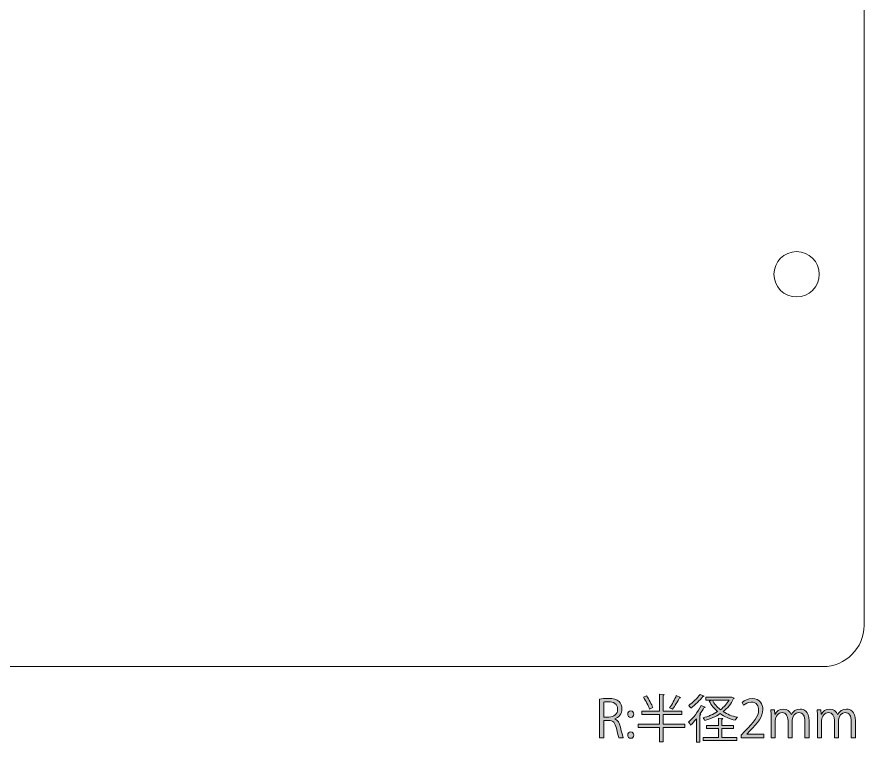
# Model space of a CAD drawing. Header units: inches. Extents: x -50 to 261, y -80 to 218.
# Drawn here: x 219.42 to 260.53, y -79.88 to -44.67 of the extents above; entities that cross this region are included whole.
import ezdxf

# ---------------------------------------------------------------- set-up
doc = ezdxf.new("R2010")
doc.units = ezdxf.units.IN
doc.header["$MEASUREMENT"] = 0
doc.layers.add('CUT', color=7, linetype='Continuous')
doc.layers.add('INDEX', color=7, linetype='Continuous')

# ---------------------------------------------------------------- blocks, each defined once
blk = doc.blocks.new('block 5')
at = {"layer": 'INDEX', "true_color": 0x898989}
h = blk.add_hatch(color=252, dxfattribs=at)
h.dxf.hatch_style = 2
edge = h.paths.add_edge_path()
edge.add_spline(control_points=[(251.828, -79.007), (251.828, -79.007), (251.828, -79.176), (251.828, -79.176), (251.828, -79.176), (250.779, -79.176), (250.779, -79.176), (250.779, -79.176), (250.779, -79.879), (250.779, -79.879), (250.779, -79.879), (250.604, -79.879), (250.604, -79.879), (250.604, -79.879), (250.604, -79.176), (250.604, -79.176), (250.604, -79.176), (249.572, -79.176), (249.572, -79.176), (249.572, -79.176), (249.572, -79.007), (249.572, -79.007), (249.572, -79.007), (250.604, -79.007), (250.604, -79.007), (250.604, -79.007), (250.604, -78.546), (250.604, -78.546), (250.604, -78.546), (249.739, -78.546), (249.739, -78.546), (249.739, -78.546), (249.739, -78.379), (249.739, -78.379), (249.739, -78.379), (250.604, -78.379), (250.604, -78.379), (250.604, -78.379), (250.604, -77.566), (250.604, -77.566), (250.604, -77.566), (250.828, -77.581), (250.828, -77.581), (250.826, -77.599), (250.811, -77.611), (250.779, -77.616), (250.779, -77.616), (250.779, -78.379), (250.779, -78.379), (250.779, -78.379), (251.678, -78.379), (251.678, -78.379), (251.678, -78.379), (251.678, -78.546), (251.678, -78.546), (251.678, -78.546), (250.779, -78.546), (250.779, -78.546), (250.779, -78.546), (250.779, -79.007), (250.779, -79.007), (250.779, -79.007), (251.828, -79.007), (251.828, -79.007)], knot_values=[0, 0, 0, 0, 1, 1, 1, 2, 2, 2, 3, 3, 3, 4, 4, 4, 5, 5, 5, 6, 6, 6, 7, 7, 7, 8, 8, 8, 9, 9, 9, 10, 10, 10, 11, 11, 11, 12, 12, 12, 13, 13, 13, 14, 14, 14, 15, 15, 15, 16, 16, 16, 17, 17, 17, 18, 18, 18, 19, 19, 19, 20, 20, 20, 21, 21, 21, 21], degree=3, periodic=1)
edge = h.paths.add_edge_path()
edge.add_spline(control_points=[(249.966, -77.636), (250.091, -77.815), (250.223, -78.055), (250.275, -78.207), (250.275, -78.207), (250.115, -78.279), (250.115, -78.279), (250.066, -78.127), (249.939, -77.88), (249.816, -77.698), (249.816, -77.698), (249.966, -77.636), (249.966, -77.636)], knot_values=[0, 0, 0, 0, 1, 1, 1, 2, 2, 2, 3, 3, 3, 4, 4, 4, 4], degree=3, periodic=1)
edge = h.paths.add_edge_path()
edge.add_spline(control_points=[(251.626, -77.716), (251.621, -77.731), (251.601, -77.738), (251.571, -77.738), (251.486, -77.903), (251.347, -78.14), (251.235, -78.287), (251.232, -78.287), (251.093, -78.222), (251.093, -78.222), (251.205, -78.065), (251.342, -77.811), (251.417, -77.629), (251.417, -77.629), (251.626, -77.716), (251.626, -77.716)], knot_values=[0, 0, 0, 0, 1, 1, 1, 2, 2, 2, 3, 3, 3, 4, 4, 4, 5, 5, 5, 5], degree=3, periodic=1)
h = blk.add_hatch(color=252, dxfattribs=at)
h.dxf.hatch_style = 2
edge = h.paths.add_edge_path()
edge.add_spline(control_points=[(252.391, -78.75), (252.299, -78.865), (252.201, -78.972), (252.109, -79.062), (252.09, -79.027), (252.044, -78.952), (252.015, -78.917), (252.224, -78.728), (252.471, -78.414), (252.628, -78.115), (252.628, -78.115), (252.817, -78.192), (252.817, -78.192), (252.81, -78.209), (252.79, -78.214), (252.76, -78.214), (252.7, -78.319), (252.63, -78.426), (252.558, -78.528), (252.558, -78.528), (252.605, -78.546), (252.605, -78.546), (252.598, -78.561), (252.585, -78.573), (252.553, -78.578), (252.553, -78.578), (252.553, -79.884), (252.553, -79.884), (252.553, -79.884), (252.391, -79.884), (252.391, -79.884), (252.391, -79.884), (252.391, -78.75), (252.391, -78.75)], knot_values=[0, 0, 0, 0, 1, 1, 1, 2, 2, 2, 3, 3, 3, 4, 4, 4, 5, 5, 5, 6, 6, 6, 7, 7, 7, 8, 8, 8, 9, 9, 9, 10, 10, 10, 11, 11, 11, 11], degree=3, periodic=1)
edge = h.paths.add_edge_path()
edge.add_spline(control_points=[(252.762, -77.651), (252.755, -77.666), (252.732, -77.674), (252.705, -77.671), (252.565, -77.843), (252.324, -78.08), (252.122, -78.237), (252.102, -78.202), (252.054, -78.14), (252.022, -78.107), (252.211, -77.965), (252.446, -77.746), (252.568, -77.569), (252.568, -77.569), (252.762, -77.651), (252.762, -77.651)], knot_values=[0, 0, 0, 0, 1, 1, 1, 2, 2, 2, 3, 3, 3, 4, 4, 4, 5, 5, 5, 5], degree=3, periodic=1)
edge = h.paths.add_edge_path()
edge.add_spline(control_points=[(254.108, -77.696), (254.108, -77.696), (254.22, -77.753), (254.22, -77.753), (254.215, -77.763), (254.203, -77.771), (254.196, -77.776), (254.081, -78.03), (253.904, -78.239), (253.689, -78.406), (253.889, -78.533), (254.123, -78.626), (254.38, -78.681), (254.342, -78.715), (254.295, -78.78), (254.273, -78.825), (254.004, -78.758), (253.759, -78.651), (253.552, -78.503), (253.326, -78.653), (253.066, -78.763), (252.805, -78.84), (252.785, -78.798), (252.747, -78.738), (252.715, -78.705), (252.959, -78.643), (253.206, -78.541), (253.423, -78.404), (253.253, -78.262), (253.116, -78.09), (253.017, -77.893), (253.017, -77.893), (253.134, -77.851), (253.134, -77.851), (253.134, -77.851), (252.855, -77.851), (252.855, -77.851), (252.855, -77.851), (252.855, -77.703), (252.855, -77.703), (252.855, -77.703), (254.078, -77.703), (254.078, -77.703), (254.078, -77.703), (254.108, -77.696), (254.108, -77.696)], knot_values=[0, 0, 0, 0, 1, 1, 1, 2, 2, 2, 3, 3, 3, 4, 4, 4, 5, 5, 5, 6, 6, 6, 7, 7, 7, 8, 8, 8, 9, 9, 9, 10, 10, 10, 11, 11, 11, 12, 12, 12, 13, 13, 13, 14, 14, 14, 15, 15, 15, 15], degree=3, periodic=1)
edge = h.paths.add_edge_path()
edge.add_spline(control_points=[(253.629, -79.231), (253.629, -79.231), (253.629, -79.655), (253.629, -79.655), (253.629, -79.655), (254.347, -79.655), (254.347, -79.655), (254.347, -79.655), (254.347, -79.804), (254.347, -79.804), (254.347, -79.804), (252.725, -79.804), (252.725, -79.804), (252.725, -79.804), (252.725, -79.655), (252.725, -79.655), (252.725, -79.655), (253.465, -79.655), (253.465, -79.655), (253.465, -79.655), (253.465, -79.231), (253.465, -79.231), (253.465, -79.231), (252.889, -79.231), (252.889, -79.231), (252.889, -79.231), (252.889, -79.084), (252.889, -79.084), (252.889, -79.084), (253.465, -79.084), (253.465, -79.084), (253.465, -79.084), (253.465, -78.728), (253.465, -78.728), (253.465, -78.728), (253.679, -78.743), (253.679, -78.743), (253.677, -78.76), (253.662, -78.773), (253.629, -78.778), (253.629, -78.778), (253.629, -79.084), (253.629, -79.084), (253.629, -79.084), (254.19, -79.084), (254.19, -79.084), (254.19, -79.084), (254.19, -79.231), (254.19, -79.231), (254.19, -79.231), (253.629, -79.231), (253.629, -79.231)], knot_values=[0, 0, 0, 0, 1, 1, 1, 2, 2, 2, 3, 3, 3, 4, 4, 4, 5, 5, 5, 6, 6, 6, 7, 7, 7, 8, 8, 8, 9, 9, 9, 10, 10, 10, 11, 11, 11, 12, 12, 12, 13, 13, 13, 14, 14, 14, 15, 15, 15, 16, 16, 16, 17, 17, 17, 17], degree=3, periodic=1)
edge = h.paths.add_edge_path()
edge.add_spline(control_points=[(253.166, -77.851), (253.258, -78.027), (253.39, -78.182), (253.557, -78.312), (253.729, -78.184), (253.874, -78.03), (253.976, -77.851), (253.976, -77.851), (253.166, -77.851), (253.166, -77.851)], knot_values=[0, 0, 0, 0, 1, 1, 1, 2, 2, 2, 3, 3, 3, 3], degree=3, periodic=1)
h = blk.add_hatch(color=252, dxfattribs=at)
h.dxf.hatch_style = 2
edge = h.paths.add_edge_path()
edge.add_spline(control_points=[(248.426, -78.763), (248.573, -78.81), (248.66, -78.952), (248.705, -79.159), (248.765, -79.433), (248.807, -79.6), (248.845, -79.672), (248.845, -79.672), (248.63, -79.672), (248.63, -79.672), (248.6, -79.618), (248.558, -79.45), (248.508, -79.214), (248.453, -78.95), (248.348, -78.832), (248.124, -78.832), (248.124, -78.832), (247.892, -78.832), (247.892, -78.832), (247.892, -78.832), (247.892, -79.672), (247.892, -79.672), (247.892, -79.672), (247.686, -79.672), (247.686, -79.672), (247.686, -79.672), (247.686, -77.801), (247.686, -77.801), (247.803, -77.776), (247.967, -77.761), (248.117, -77.761), (248.364, -77.761), (248.526, -77.811), (248.638, -77.915), (248.727, -77.997), (248.78, -78.127), (248.78, -78.269), (248.78, -78.521), (248.628, -78.683), (248.426, -78.755), (248.426, -78.755), (248.426, -78.763), (248.426, -78.763)], knot_values=[0, 0, 0, 0, 1, 1, 1, 2, 2, 2, 3, 3, 3, 4, 4, 4, 5, 5, 5, 6, 6, 6, 7, 7, 7, 8, 8, 8, 9, 9, 9, 10, 10, 10, 11, 11, 11, 12, 12, 12, 13, 13, 13, 14, 14, 14, 14], degree=3, periodic=1)
edge = h.paths.add_edge_path()
edge.add_spline(control_points=[(248.137, -78.673), (248.401, -78.673), (248.57, -78.523), (248.57, -78.294), (248.57, -78.013), (248.358, -77.925), (248.127, -77.925), (248.015, -77.925), (247.935, -77.935), (247.892, -77.945), (247.892, -77.945), (247.892, -78.673), (247.892, -78.673), (247.892, -78.673), (248.137, -78.673), (248.137, -78.673)], knot_values=[0, 0, 0, 0, 1, 1, 1, 2, 2, 2, 3, 3, 3, 4, 4, 4, 5, 5, 5, 5], degree=3, periodic=1)
h = blk.add_hatch(color=252, dxfattribs=at)
h.dxf.hatch_style = 2
edge = h.paths.add_edge_path()
edge.add_spline(control_points=[(255.663, -79.672), (255.663, -79.672), (254.559, -79.672), (254.559, -79.672), (254.559, -79.672), (254.559, -79.545), (254.559, -79.545), (254.559, -79.545), (254.741, -79.353), (254.741, -79.353), (255.185, -78.905), (255.409, -78.633), (255.409, -78.329), (255.409, -78.13), (255.322, -77.945), (255.053, -77.945), (254.903, -77.945), (254.768, -78.027), (254.679, -78.1), (254.679, -78.1), (254.609, -77.955), (254.609, -77.955), (254.724, -77.853), (254.893, -77.773), (255.093, -77.773), (255.469, -77.773), (255.618, -78.047), (255.618, -78.304), (255.618, -78.655), (255.372, -78.954), (254.985, -79.343), (254.985, -79.343), (254.838, -79.498), (254.838, -79.498), (254.838, -79.498), (254.838, -79.503), (254.838, -79.503), (254.838, -79.503), (255.663, -79.503), (255.663, -79.503), (255.663, -79.503), (255.663, -79.672), (255.663, -79.672)], knot_values=[0, 0, 0, 0, 1, 1, 1, 2, 2, 2, 3, 3, 3, 4, 4, 4, 5, 5, 5, 6, 6, 6, 7, 7, 7, 8, 8, 8, 9, 9, 9, 10, 10, 10, 11, 11, 11, 12, 12, 12, 13, 13, 13, 14, 14, 14, 14], degree=3, periodic=1)
h = blk.add_hatch(color=252, dxfattribs=at)
h.dxf.hatch_style = 2
edge = h.paths.add_edge_path()
edge.add_spline(control_points=[(249.059, -78.526), (249.059, -78.434), (249.119, -78.366), (249.206, -78.366), (249.296, -78.366), (249.353, -78.434), (249.353, -78.526), (249.353, -78.616), (249.296, -78.685), (249.206, -78.685), (249.111, -78.685), (249.059, -78.608), (249.059, -78.526)], knot_values=[0, 0, 0, 0, 1, 1, 1, 2, 2, 2, 3, 3, 3, 4, 4, 4, 4], degree=3, periodic=1)
edge = h.paths.add_edge_path()
edge.add_spline(control_points=[(249.059, -79.545), (249.059, -79.453), (249.119, -79.386), (249.206, -79.386), (249.296, -79.386), (249.353, -79.453), (249.353, -79.545), (249.353, -79.632), (249.296, -79.702), (249.206, -79.702), (249.111, -79.702), (249.059, -79.628), (249.059, -79.545)], knot_values=[0, 0, 0, 0, 1, 1, 1, 2, 2, 2, 3, 3, 3, 4, 4, 4, 4], degree=3, periodic=1)
h = blk.add_hatch(color=252, dxfattribs=at)
h.dxf.hatch_style = 2
edge = h.paths.add_edge_path()
edge.add_spline(control_points=[(257.864, -79.672), (257.864, -79.672), (257.66, -79.672), (257.66, -79.672), (257.66, -79.672), (257.66, -78.887), (257.66, -78.887), (257.66, -78.623), (257.565, -78.453), (257.361, -78.453), (257.193, -78.453), (257.041, -78.611), (257.041, -78.818), (257.041, -78.818), (257.041, -79.672), (257.041, -79.672), (257.041, -79.672), (256.837, -79.672), (256.837, -79.672), (256.837, -79.672), (256.837, -78.835), (256.837, -78.835), (256.837, -78.618), (256.745, -78.453), (256.553, -78.453), (256.376, -78.453), (256.219, -78.628), (256.219, -78.84), (256.219, -78.84), (256.219, -79.672), (256.219, -79.672), (256.219, -79.672), (256.015, -79.672), (256.015, -79.672), (256.015, -79.672), (256.015, -78.663), (256.015, -78.663), (256.015, -78.523), (256.01, -78.424), (256.005, -78.312), (256.005, -78.312), (256.186, -78.312), (256.186, -78.312), (256.186, -78.312), (256.199, -78.531), (256.199, -78.531), (256.199, -78.531), (256.206, -78.531), (256.206, -78.531), (256.281, -78.399), (256.406, -78.282), (256.62, -78.282), (256.797, -78.282), (256.934, -78.391), (256.992, -78.553), (256.992, -78.553), (256.997, -78.553), (256.997, -78.553), (257.086, -78.391), (257.223, -78.282), (257.433, -78.282), (257.6, -78.282), (257.864, -78.389), (257.864, -78.855), (257.864, -78.855), (257.864, -79.672), (257.864, -79.672)], knot_values=[0, 0, 0, 0, 1, 1, 1, 2, 2, 2, 3, 3, 3, 4, 4, 4, 5, 5, 5, 6, 6, 6, 7, 7, 7, 8, 8, 8, 9, 9, 9, 10, 10, 10, 11, 11, 11, 12, 12, 12, 13, 13, 13, 14, 14, 14, 15, 15, 15, 16, 16, 16, 17, 17, 17, 18, 18, 18, 19, 19, 19, 20, 20, 20, 21, 21, 21, 22, 22, 22, 22], degree=3, periodic=1)
h = blk.add_hatch(color=252, dxfattribs=at)
h.dxf.hatch_style = 2
edge = h.paths.add_edge_path()
edge.add_spline(control_points=[(260.114, -79.672), (260.114, -79.672), (259.91, -79.672), (259.91, -79.672), (259.91, -79.672), (259.91, -78.887), (259.91, -78.887), (259.91, -78.623), (259.815, -78.453), (259.611, -78.453), (259.444, -78.453), (259.292, -78.611), (259.292, -78.818), (259.292, -78.818), (259.292, -79.672), (259.292, -79.672), (259.292, -79.672), (259.088, -79.672), (259.088, -79.672), (259.088, -79.672), (259.088, -78.835), (259.088, -78.835), (259.088, -78.618), (258.995, -78.453), (258.803, -78.453), (258.626, -78.453), (258.469, -78.628), (258.469, -78.84), (258.469, -78.84), (258.469, -79.672), (258.469, -79.672), (258.469, -79.672), (258.265, -79.672), (258.265, -79.672), (258.265, -79.672), (258.265, -78.663), (258.265, -78.663), (258.265, -78.523), (258.26, -78.424), (258.255, -78.312), (258.255, -78.312), (258.437, -78.312), (258.437, -78.312), (258.437, -78.312), (258.45, -78.531), (258.45, -78.531), (258.45, -78.531), (258.457, -78.531), (258.457, -78.531), (258.532, -78.399), (258.656, -78.282), (258.871, -78.282), (259.048, -78.282), (259.185, -78.391), (259.242, -78.553), (259.242, -78.553), (259.247, -78.553), (259.247, -78.553), (259.337, -78.391), (259.474, -78.282), (259.683, -78.282), (259.85, -78.282), (260.114, -78.389), (260.114, -78.855), (260.114, -78.855), (260.114, -79.672), (260.114, -79.672)], knot_values=[0, 0, 0, 0, 1, 1, 1, 2, 2, 2, 3, 3, 3, 4, 4, 4, 5, 5, 5, 6, 6, 6, 7, 7, 7, 8, 8, 8, 9, 9, 9, 10, 10, 10, 11, 11, 11, 12, 12, 12, 13, 13, 13, 14, 14, 14, 15, 15, 15, 16, 16, 16, 17, 17, 17, 18, 18, 18, 19, 19, 19, 20, 20, 20, 21, 21, 21, 22, 22, 22, 22], degree=3, periodic=1)
at = {"layer": 'INDEX', "lineweight": 0}
for points, knots in [([(251.828, -79.007), (251.828, -79.007), (251.828, -79.176), (251.828, -79.176), (251.828, -79.176), (250.779, -79.176), (250.779, -79.176), (250.779, -79.176), (250.779, -79.879), (250.779, -79.879), (250.779, -79.879), (250.604, -79.879), (250.604, -79.879), (250.604, -79.879), (250.604, -79.176), (250.604, -79.176), (250.604, -79.176), (249.572, -79.176), (249.572, -79.176), (249.572, -79.176), (249.572, -79.007), (249.572, -79.007), (249.572, -79.007), (250.604, -79.007), (250.604, -79.007), (250.604, -79.007), (250.604, -78.546), (250.604, -78.546), (250.604, -78.546), (249.739, -78.546), (249.739, -78.546), (249.739, -78.546), (249.739, -78.379), (249.739, -78.379), (249.739, -78.379), (250.604, -78.379), (250.604, -78.379), (250.604, -78.379), (250.604, -77.566), (250.604, -77.566), (250.604, -77.566), (250.828, -77.581), (250.828, -77.581), (250.826, -77.599), (250.811, -77.611), (250.779, -77.616), (250.779, -77.616), (250.779, -78.379), (250.779, -78.379), (250.779, -78.379), (251.678, -78.379), (251.678, -78.379), (251.678, -78.379), (251.678, -78.546), (251.678, -78.546), (251.678, -78.546), (250.779, -78.546), (250.779, -78.546), (250.779, -78.546), (250.779, -79.007), (250.779, -79.007), (250.779, -79.007), (251.828, -79.007), (251.828, -79.007)], [0, 0, 0, 0, 1, 1, 1, 2, 2, 2, 3, 3, 3, 4, 4, 4, 5, 5, 5, 6, 6, 6, 7, 7, 7, 8, 8, 8, 9, 9, 9, 10, 10, 10, 11, 11, 11, 12, 12, 12, 13, 13, 13, 14, 14, 14, 15, 15, 15, 16, 16, 16, 17, 17, 17, 18, 18, 18, 19, 19, 19, 20, 20, 20, 21, 21, 21, 21]), ([(249.966, -77.636), (250.091, -77.815), (250.223, -78.055), (250.275, -78.207), (250.275, -78.207), (250.115, -78.279), (250.115, -78.279), (250.066, -78.127), (249.939, -77.88), (249.816, -77.698), (249.816, -77.698), (249.966, -77.636), (249.966, -77.636)], [0, 0, 0, 0, 1, 1, 1, 2, 2, 2, 3, 3, 3, 4, 4, 4, 4]), ([(251.626, -77.716), (251.621, -77.731), (251.601, -77.738), (251.571, -77.738), (251.486, -77.903), (251.347, -78.14), (251.235, -78.287), (251.232, -78.287), (251.093, -78.222), (251.093, -78.222), (251.205, -78.065), (251.342, -77.811), (251.417, -77.629), (251.417, -77.629), (251.626, -77.716), (251.626, -77.716)], [0, 0, 0, 0, 1, 1, 1, 2, 2, 2, 3, 3, 3, 4, 4, 4, 5, 5, 5, 5]), ([(252.762, -77.651), (252.755, -77.666), (252.732, -77.674), (252.705, -77.671), (252.565, -77.843), (252.324, -78.08), (252.122, -78.237), (252.102, -78.202), (252.054, -78.14), (252.022, -78.107), (252.211, -77.965), (252.446, -77.746), (252.568, -77.569), (252.568, -77.569), (252.762, -77.651), (252.762, -77.651)], [0, 0, 0, 0, 1, 1, 1, 2, 2, 2, 3, 3, 3, 4, 4, 4, 5, 5, 5, 5]), ([(254.108, -77.696), (254.108, -77.696), (254.22, -77.753), (254.22, -77.753), (254.215, -77.763), (254.203, -77.771), (254.196, -77.776), (254.081, -78.03), (253.904, -78.239), (253.689, -78.406), (253.889, -78.533), (254.123, -78.626), (254.38, -78.681), (254.342, -78.715), (254.295, -78.78), (254.273, -78.825), (254.004, -78.758), (253.759, -78.651), (253.552, -78.503), (253.326, -78.653), (253.066, -78.763), (252.805, -78.84), (252.785, -78.798), (252.747, -78.738), (252.715, -78.705), (252.959, -78.643), (253.206, -78.541), (253.423, -78.404), (253.253, -78.262), (253.116, -78.09), (253.017, -77.893), (253.017, -77.893), (253.134, -77.851), (253.134, -77.851), (253.134, -77.851), (252.855, -77.851), (252.855, -77.851), (252.855, -77.851), (252.855, -77.703), (252.855, -77.703), (252.855, -77.703), (254.078, -77.703), (254.078, -77.703), (254.078, -77.703), (254.108, -77.696), (254.108, -77.696)], [0, 0, 0, 0, 1, 1, 1, 2, 2, 2, 3, 3, 3, 4, 4, 4, 5, 5, 5, 6, 6, 6, 7, 7, 7, 8, 8, 8, 9, 9, 9, 10, 10, 10, 11, 11, 11, 12, 12, 12, 13, 13, 13, 14, 14, 14, 15, 15, 15, 15]), ([(248.426, -78.763), (248.573, -78.81), (248.66, -78.952), (248.705, -79.159), (248.765, -79.433), (248.807, -79.6), (248.845, -79.672), (248.845, -79.672), (248.63, -79.672), (248.63, -79.672), (248.6, -79.618), (248.558, -79.45), (248.508, -79.214), (248.453, -78.95), (248.348, -78.832), (248.124, -78.832), (248.124, -78.832), (247.892, -78.832), (247.892, -78.832), (247.892, -78.832), (247.892, -79.672), (247.892, -79.672), (247.892, -79.672), (247.686, -79.672), (247.686, -79.672), (247.686, -79.672), (247.686, -77.801), (247.686, -77.801), (247.803, -77.776), (247.967, -77.761), (248.117, -77.761), (248.364, -77.761), (248.526, -77.811), (248.638, -77.915), (248.727, -77.997), (248.78, -78.127), (248.78, -78.269), (248.78, -78.521), (248.628, -78.683), (248.426, -78.755), (248.426, -78.755), (248.426, -78.763), (248.426, -78.763)], [0, 0, 0, 0, 1, 1, 1, 2, 2, 2, 3, 3, 3, 4, 4, 4, 5, 5, 5, 6, 6, 6, 7, 7, 7, 8, 8, 8, 9, 9, 9, 10, 10, 10, 11, 11, 11, 12, 12, 12, 13, 13, 13, 14, 14, 14, 14]), ([(248.137, -78.673), (248.401, -78.673), (248.57, -78.523), (248.57, -78.294), (248.57, -78.013), (248.358, -77.925), (248.127, -77.925), (248.015, -77.925), (247.935, -77.935), (247.892, -77.945), (247.892, -77.945), (247.892, -78.673), (247.892, -78.673), (247.892, -78.673), (248.137, -78.673), (248.137, -78.673)], [0, 0, 0, 0, 1, 1, 1, 2, 2, 2, 3, 3, 3, 4, 4, 4, 5, 5, 5, 5]), ([(253.166, -77.851), (253.258, -78.027), (253.39, -78.182), (253.557, -78.312), (253.729, -78.184), (253.874, -78.03), (253.976, -77.851), (253.976, -77.851), (253.166, -77.851), (253.166, -77.851)], [0, 0, 0, 0, 1, 1, 1, 2, 2, 2, 3, 3, 3, 3]), ([(255.663, -79.672), (255.663, -79.672), (254.559, -79.672), (254.559, -79.672), (254.559, -79.672), (254.559, -79.545), (254.559, -79.545), (254.559, -79.545), (254.741, -79.353), (254.741, -79.353), (255.185, -78.905), (255.409, -78.633), (255.409, -78.329), (255.409, -78.13), (255.322, -77.945), (255.053, -77.945), (254.903, -77.945), (254.768, -78.027), (254.679, -78.1), (254.679, -78.1), (254.609, -77.955), (254.609, -77.955), (254.724, -77.853), (254.893, -77.773), (255.093, -77.773), (255.469, -77.773), (255.618, -78.047), (255.618, -78.304), (255.618, -78.655), (255.372, -78.954), (254.985, -79.343), (254.985, -79.343), (254.838, -79.498), (254.838, -79.498), (254.838, -79.498), (254.838, -79.503), (254.838, -79.503), (254.838, -79.503), (255.663, -79.503), (255.663, -79.503), (255.663, -79.503), (255.663, -79.672), (255.663, -79.672)], [0, 0, 0, 0, 1, 1, 1, 2, 2, 2, 3, 3, 3, 4, 4, 4, 5, 5, 5, 6, 6, 6, 7, 7, 7, 8, 8, 8, 9, 9, 9, 10, 10, 10, 11, 11, 11, 12, 12, 12, 13, 13, 13, 14, 14, 14, 14]), ([(249.059, -78.526), (249.059, -78.434), (249.119, -78.366), (249.206, -78.366), (249.296, -78.366), (249.353, -78.434), (249.353, -78.526), (249.353, -78.616), (249.296, -78.685), (249.206, -78.685), (249.111, -78.685), (249.059, -78.608), (249.059, -78.526)], [0, 0, 0, 0, 1, 1, 1, 2, 2, 2, 3, 3, 3, 4, 4, 4, 4]), ([(252.391, -78.75), (252.299, -78.865), (252.201, -78.972), (252.109, -79.062), (252.09, -79.027), (252.044, -78.952), (252.015, -78.917), (252.224, -78.728), (252.471, -78.414), (252.628, -78.115), (252.628, -78.115), (252.817, -78.192), (252.817, -78.192), (252.81, -78.209), (252.79, -78.214), (252.76, -78.214), (252.7, -78.319), (252.63, -78.426), (252.558, -78.528), (252.558, -78.528), (252.605, -78.546), (252.605, -78.546), (252.598, -78.561), (252.585, -78.573), (252.553, -78.578), (252.553, -78.578), (252.553, -79.884), (252.553, -79.884), (252.553, -79.884), (252.391, -79.884), (252.391, -79.884), (252.391, -79.884), (252.391, -78.75), (252.391, -78.75)], [0, 0, 0, 0, 1, 1, 1, 2, 2, 2, 3, 3, 3, 4, 4, 4, 5, 5, 5, 6, 6, 6, 7, 7, 7, 8, 8, 8, 9, 9, 9, 10, 10, 10, 11, 11, 11, 11]), ([(257.864, -79.672), (257.864, -79.672), (257.66, -79.672), (257.66, -79.672), (257.66, -79.672), (257.66, -78.887), (257.66, -78.887), (257.66, -78.623), (257.565, -78.453), (257.361, -78.453), (257.193, -78.453), (257.041, -78.611), (257.041, -78.818), (257.041, -78.818), (257.041, -79.672), (257.041, -79.672), (257.041, -79.672), (256.837, -79.672), (256.837, -79.672), (256.837, -79.672), (256.837, -78.835), (256.837, -78.835), (256.837, -78.618), (256.745, -78.453), (256.553, -78.453), (256.376, -78.453), (256.219, -78.628), (256.219, -78.84), (256.219, -78.84), (256.219, -79.672), (256.219, -79.672), (256.219, -79.672), (256.015, -79.672), (256.015, -79.672), (256.015, -79.672), (256.015, -78.663), (256.015, -78.663), (256.015, -78.523), (256.01, -78.424), (256.005, -78.312), (256.005, -78.312), (256.186, -78.312), (256.186, -78.312), (256.186, -78.312), (256.199, -78.531), (256.199, -78.531), (256.199, -78.531), (256.206, -78.531), (256.206, -78.531), (256.281, -78.399), (256.406, -78.282), (256.62, -78.282), (256.797, -78.282), (256.934, -78.391), (256.992, -78.553), (256.992, -78.553), (256.997, -78.553), (256.997, -78.553), (257.086, -78.391), (257.223, -78.282), (257.433, -78.282), (257.6, -78.282), (257.864, -78.389), (257.864, -78.855), (257.864, -78.855), (257.864, -79.672), (257.864, -79.672)], [0, 0, 0, 0, 1, 1, 1, 2, 2, 2, 3, 3, 3, 4, 4, 4, 5, 5, 5, 6, 6, 6, 7, 7, 7, 8, 8, 8, 9, 9, 9, 10, 10, 10, 11, 11, 11, 12, 12, 12, 13, 13, 13, 14, 14, 14, 15, 15, 15, 16, 16, 16, 17, 17, 17, 18, 18, 18, 19, 19, 19, 20, 20, 20, 21, 21, 21, 22, 22, 22, 22]), ([(260.114, -79.672), (260.114, -79.672), (259.91, -79.672), (259.91, -79.672), (259.91, -79.672), (259.91, -78.887), (259.91, -78.887), (259.91, -78.623), (259.815, -78.453), (259.611, -78.453), (259.444, -78.453), (259.292, -78.611), (259.292, -78.818), (259.292, -78.818), (259.292, -79.672), (259.292, -79.672), (259.292, -79.672), (259.088, -79.672), (259.088, -79.672), (259.088, -79.672), (259.088, -78.835), (259.088, -78.835), (259.088, -78.618), (258.995, -78.453), (258.803, -78.453), (258.626, -78.453), (258.469, -78.628), (258.469, -78.84), (258.469, -78.84), (258.469, -79.672), (258.469, -79.672), (258.469, -79.672), (258.265, -79.672), (258.265, -79.672), (258.265, -79.672), (258.265, -78.663), (258.265, -78.663), (258.265, -78.523), (258.26, -78.424), (258.255, -78.312), (258.255, -78.312), (258.437, -78.312), (258.437, -78.312), (258.437, -78.312), (258.45, -78.531), (258.45, -78.531), (258.45, -78.531), (258.457, -78.531), (258.457, -78.531), (258.532, -78.399), (258.656, -78.282), (258.871, -78.282), (259.048, -78.282), (259.185, -78.391), (259.242, -78.553), (259.242, -78.553), (259.247, -78.553), (259.247, -78.553), (259.337, -78.391), (259.474, -78.282), (259.683, -78.282), (259.85, -78.282), (260.114, -78.389), (260.114, -78.855), (260.114, -78.855), (260.114, -79.672), (260.114, -79.672)], [0, 0, 0, 0, 1, 1, 1, 2, 2, 2, 3, 3, 3, 4, 4, 4, 5, 5, 5, 6, 6, 6, 7, 7, 7, 8, 8, 8, 9, 9, 9, 10, 10, 10, 11, 11, 11, 12, 12, 12, 13, 13, 13, 14, 14, 14, 15, 15, 15, 16, 16, 16, 17, 17, 17, 18, 18, 18, 19, 19, 19, 20, 20, 20, 21, 21, 21, 22, 22, 22, 22]), ([(253.629, -79.231), (253.629, -79.231), (253.629, -79.655), (253.629, -79.655), (253.629, -79.655), (254.347, -79.655), (254.347, -79.655), (254.347, -79.655), (254.347, -79.804), (254.347, -79.804), (254.347, -79.804), (252.725, -79.804), (252.725, -79.804), (252.725, -79.804), (252.725, -79.655), (252.725, -79.655), (252.725, -79.655), (253.465, -79.655), (253.465, -79.655), (253.465, -79.655), (253.465, -79.231), (253.465, -79.231), (253.465, -79.231), (252.889, -79.231), (252.889, -79.231), (252.889, -79.231), (252.889, -79.084), (252.889, -79.084), (252.889, -79.084), (253.465, -79.084), (253.465, -79.084), (253.465, -79.084), (253.465, -78.728), (253.465, -78.728), (253.465, -78.728), (253.679, -78.743), (253.679, -78.743), (253.677, -78.76), (253.662, -78.773), (253.629, -78.778), (253.629, -78.778), (253.629, -79.084), (253.629, -79.084), (253.629, -79.084), (254.19, -79.084), (254.19, -79.084), (254.19, -79.084), (254.19, -79.231), (254.19, -79.231), (254.19, -79.231), (253.629, -79.231), (253.629, -79.231)], [0, 0, 0, 0, 1, 1, 1, 2, 2, 2, 3, 3, 3, 4, 4, 4, 5, 5, 5, 6, 6, 6, 7, 7, 7, 8, 8, 8, 9, 9, 9, 10, 10, 10, 11, 11, 11, 12, 12, 12, 13, 13, 13, 14, 14, 14, 15, 15, 15, 16, 16, 16, 17, 17, 17, 17]), ([(249.059, -79.545), (249.059, -79.453), (249.119, -79.386), (249.206, -79.386), (249.296, -79.386), (249.353, -79.453), (249.353, -79.545), (249.353, -79.632), (249.296, -79.702), (249.206, -79.702), (249.111, -79.702), (249.059, -79.628), (249.059, -79.545)], [0, 0, 0, 0, 1, 1, 1, 2, 2, 2, 3, 3, 3, 4, 4, 4, 4])]:
    blk.add_open_spline(points, degree=3, knots=knots, dxfattribs=at)

msp = doc.modelspace()

# ---------------------------------------------------------------- linework, layer by layer
at = {"layer": 'CUT', "color": 1, "lineweight": 9, "true_color": 0xe60012}
for points, knots in [([(258.528, 37.879), (258.528, 37.879), (-48.272, 37.879), (-48.272, 37.879), (-49.372, 37.879), (-50.272, 36.979), (-50.272, 35.879), (-50.272, 35.879), (-50.272, -74.221), (-50.272, -74.221), (-50.272, -75.321), (-49.372, -76.221), (-48.272, -76.221), (-48.272, -76.221), (258.528, -76.221), (258.528, -76.221), (259.628, -76.221), (260.528, -75.321), (260.528, -74.221), (260.528, -74.221), (260.528, 35.879), (260.528, 35.879), (260.528, 36.979), (259.628, 37.879), (258.528, 37.879)], [0, 0, 0, 0, 1, 1, 1, 2, 2, 2, 3, 3, 3, 4, 4, 4, 5, 5, 5, 6, 6, 6, 7, 7, 7, 8, 8, 8, 8]), ([(257.253, -58.271), (256.646, -58.271), (256.153, -57.779), (256.153, -57.171), (256.153, -56.563), (256.646, -56.071), (257.253, -56.071), (257.86, -56.071), (258.353, -56.563), (258.353, -57.171), (258.353, -57.779), (257.86, -58.271), (257.253, -58.271)], [0, 0, 0, 0, 1, 1, 1, 2, 2, 2, 3, 3, 3, 4, 4, 4, 4])]:
    msp.add_open_spline(points, degree=3, knots=knots, dxfattribs=at)

# ---------------------------------------------------------------- block references
at = {"layer": 'INDEX'}
msp.add_blockref('block 5', (0, 0), dxfattribs=at)

doc.saveas('drawing.dxf')
